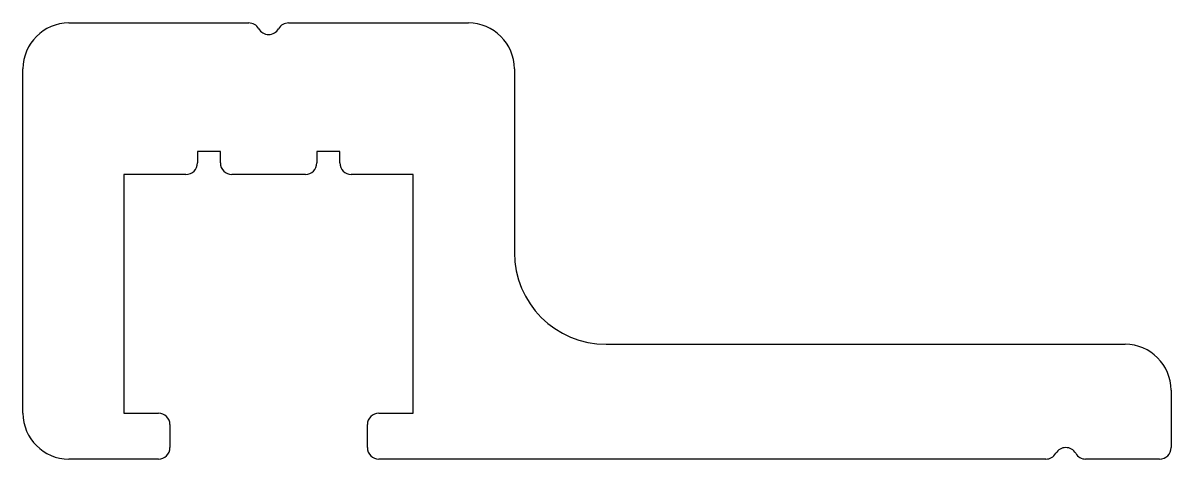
# Model space of a CAD drawing. Extents: x 0.5 to 25.5, y 0.5 to 10.
import ezdxf

# ---------------------------------------------------------------- set-up
doc = ezdxf.new("R2010")
doc.units = 0
doc.layers.get('0').update_dxf_attribs({"linetype": 'CONTINUOUS'})

msp = doc.modelspace()

# ---------------------------------------------------------------- linework, layer by layer
for p, q in [((1.507, 10.032), (5.424, 10.032)), ((6.29, 10.032), (10.207, 10.032)), ((0.507, 1.532), (0.507, 9.032)), ((11.207, 9.032), (11.207, 5.032)), ((4.307, 7.232), (4.307, 6.982)), ((4.807, 7.232), (4.307, 7.232)), ((4.807, 6.982), (4.807, 7.232)), ((6.907, 7.232), (6.907, 6.982)), ((7.407, 7.232), (6.907, 7.232)), ((7.407, 6.982), (7.407, 7.232)), ((2.707, 6.732), (2.707, 1.532)), ((4.057, 6.732), (2.707, 6.732)), ((6.657, 6.732), (5.057, 6.732)), ((9.007, 6.732), (7.657, 6.732)), ((9.007, 1.532), (9.007, 6.732)), ((13.207, 3.032), (24.507, 3.032)), ((25.507, 2.032), (25.507, 0.782)), ((2.707, 1.532), (3.457, 1.532)), ((8.257, 1.532), (9.007, 1.532)), ((3.707, 1.282), (3.707, 0.782)), ((8.007, 0.782), (8.007, 1.282)), ((3.457, 0.532), (1.507, 0.532)), ((22.782, 0.532), (8.257, 0.532)), ((25.257, 0.532), (23.648, 0.532))]:
    msp.add_line(p, q)
for centre, radius, start, end in [((1.507, 9.032), 1, 90, 180), ((5.424, 9.782), 0.25, 30, 90), ((6.29, 9.782), 0.25, 90, 150), ((10.207, 9.032), 1, 360, 90), ((5.857, 10.032), 0.25, 210, 330), ((4.057, 6.982), 0.25, 270, 0), ((5.057, 6.982), 0.25, 180, 270), ((6.657, 6.982), 0.25, 270, 0), ((7.657, 6.982), 0.25, 180, 270), ((13.207, 5.032), 2, 180, 270), ((24.507, 2.032), 1, 360, 90), ((1.507, 1.532), 1, 180, 270), ((3.457, 1.282), 0.25, 360, 90), ((8.257, 1.282), 0.25, 90, 180), ((3.457, 0.782), 0.25, 270, 0), ((8.257, 0.782), 0.25, 180, 270), ((23.215, 0.532), 0.25, 30, 150), ((25.257, 0.782), 0.25, 270, 0), ((22.782, 0.782), 0.25, 270, 330), ((23.648, 0.782), 0.25, 210, 270)]:
    msp.add_arc(centre, radius, start, end)

doc.saveas('drawing.dxf')
